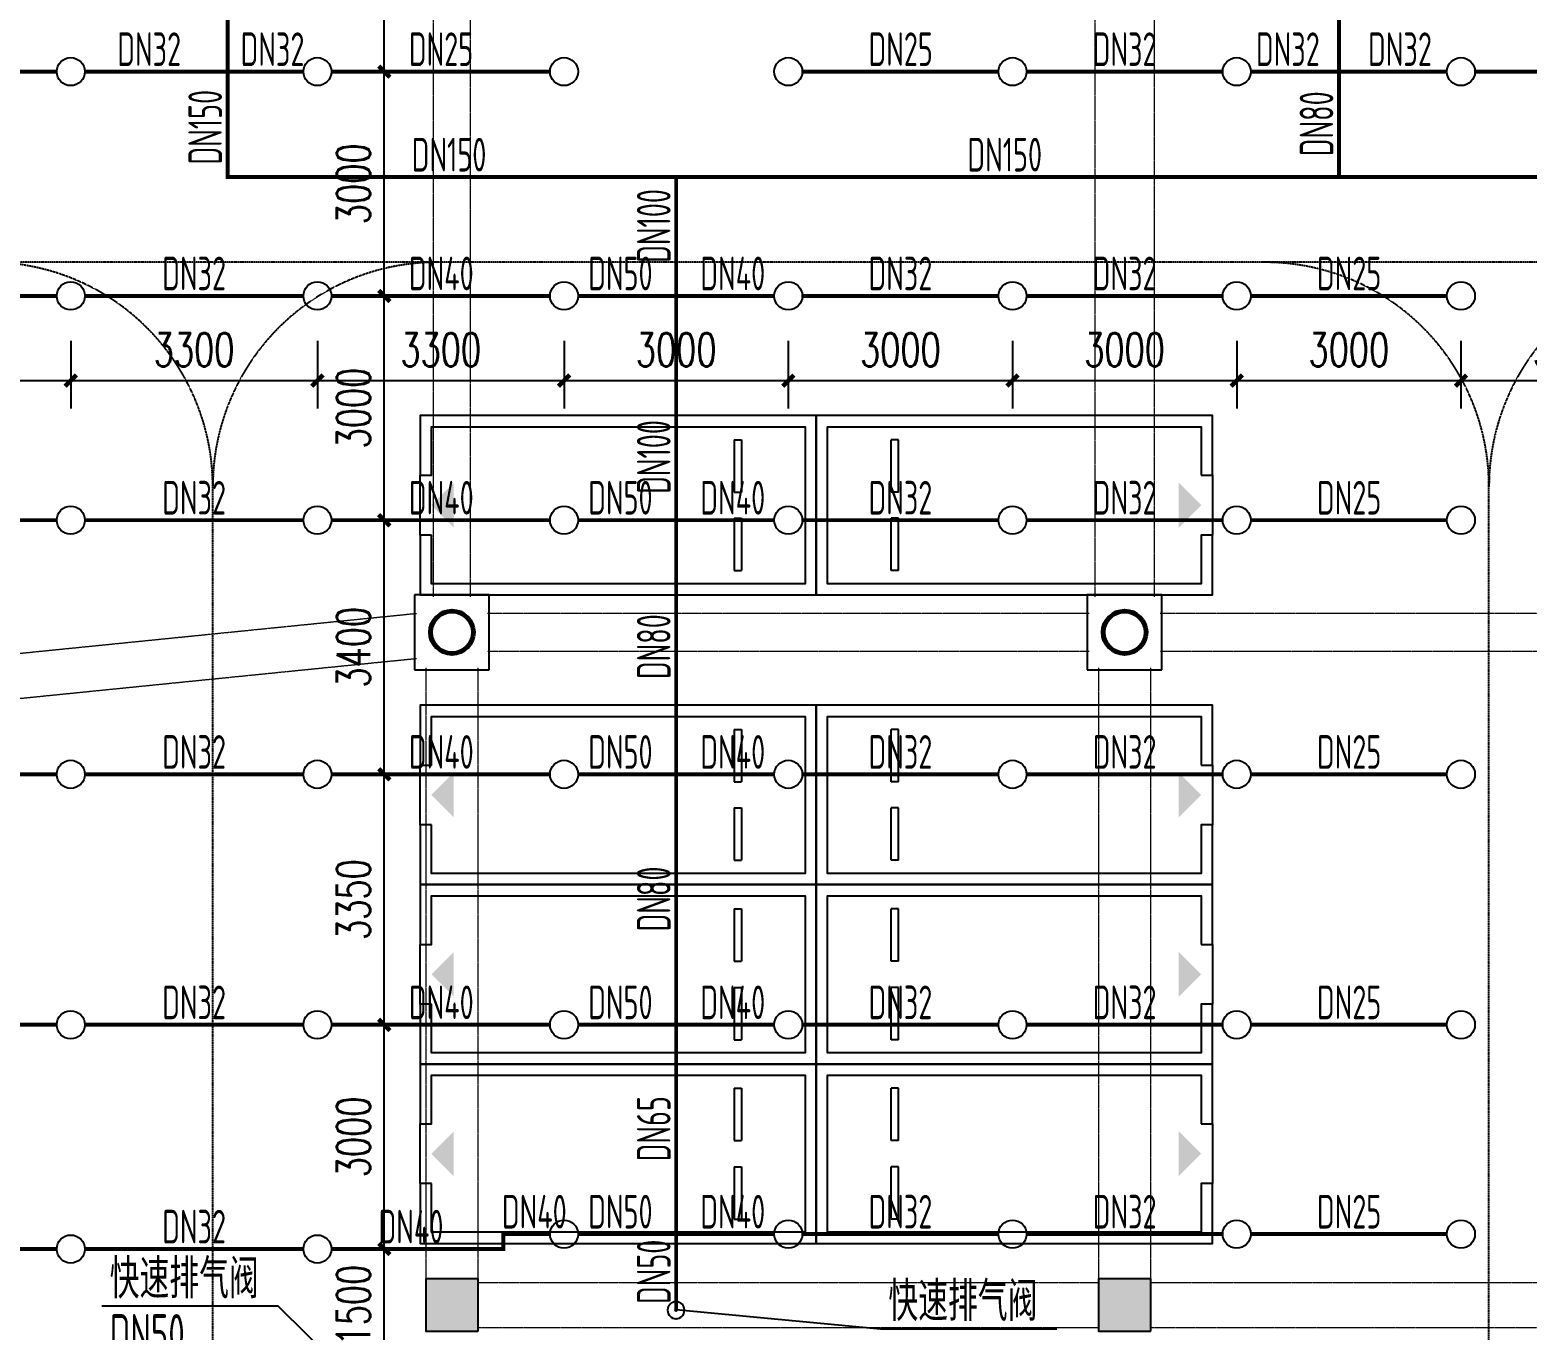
# Model space of a CAD drawing. Extents: x 6824721 to 16538177, y 2478193 to 6665639.
# Drawn here: x 8810068 to 8830099, y 2856118 to 2873509 of the extents above; entities that cross this region are included whole.
import ezdxf

# ---------------------------------------------------------------- set-up
doc = ezdxf.new("R2010")
doc.units = 0
doc.header["$LTSCALE"] = 10
doc.linetypes.add('__DASH', pattern=[0.35, 0.25, -0.1])
doc.linetypes.add('DASH', pattern=[0.35, 0.25, -0.1])
for name, color, linetype in [('0-wo', 8, 'Continuous'), ('00-停车位', 67, 'Continuous'), ('PUB_HATCH', 8, 'Continuous'), ('S-梁-虚线', 4, 'DASH'), ('W-EQUIP_喷头', 7, 'Continuous'), ('W-PIPE-喷淋中', 6, 'Continuous'), ('W-TEXT_喷淋', 7, 'Continuous'), ('W-TWT_DIM', 3, 'Continuous'), ('W-TWT_LEAD', 3, 'Continuous'), ('W-VALVE_喷淋', 7, 'Continuous')]:
    doc.layers.add(name, color=color, linetype=linetype)
doc.layers.add('钢梁', color=141, linetype='Continuous', lineweight=18)
doc.styles.add('_TCH_DIM_T3', font='SIMPLEX', dxfattribs={"width": 0.705882, "bigfont": 'GBCBIG'})
doc.styles.add('_TWT_PIPEDN', font='TSSDENG', dxfattribs={"width": 0.8, "height": 3.5, "bigfont": 'TSSDCHN'})
doc.styles.add('_TWT_SERIAL', font='TSSDENG', dxfattribs={"width": 0.8, "height": 3.5, "bigfont": 'TSSDCHN'})
doc.dimstyles.new('_TWT_ARCH&&150', dxfattribs={"dimtxt": 446.25, "dimasz": 150, "dimexe": 375, "dimexo": 450, "dimgap": 189.375, "dimtad": 1, "dimdec": 0, "dimzin": 0, "dimdsep": 46, "dimtxsty": '_TCH_DIM_T3', "dimblk": 'ARCHTICK', "dimcen": 0.09, "dimclrt": 7, "dimazin": 2, "dimtfac": 1, "dimtdec": 0, "dimtix": 1, "dimtmove": 2, "dimatfit": 3, "dimfxl": 0, "dimtolj": 1, "dimtzin": 0, "dimarcsym": 0})

# ---------------------------------------------------------------- blocks, each defined once
blk = doc.blocks.new('车位2400x5300')
at = {"layer": '00-停车位', "color": 251}
for p, q in [((-875, -1000), (-175, -1000)), ((-875, -1100), (-875, -1000)), ((-175, -1100), (-175, -1000)), ((175, -1000), (875, -1000)), ((175, -1100), (175, -1000)), ((875, -1100), (875, -1000)), ((-875, -1100), (-175, -1100)), ((175, -1100), (875, -1100)), ((400, -5300), (-400, -5300))]:
    blk.add_line(p, q, dxfattribs=at)
blk.add_lwpolyline([(400, -5150), (400, -5300), (1200, -5300), (1200, 0), (-1200, 0), (-1200, -5300), (-400, -5300), (-400, -5150), (-1050, -5150), (-1050, -150), (1050, -150), (1050, -5150), (400, -5150)], dxfattribs=at)
blk.add_lwpolyline([(0, -5150, 0, 600, 0), (0, -4850, 600, 600, 0)], format="xyseb", dxfattribs=at)
blk = doc.blocks.new('_FZH')
blk.add_lwpolyline([(-0.5, -0.5), (0.5, -0.5), (0.5, 0.5), (-0.5, 0.5)], close=True)
at = {"layer": 'PUB_HATCH'}
blk.add_solid([(-0.5, -0.5), (0.5, -0.5), (-0.5, 0.5), (0.5, 0.5)], dxfattribs=at)
blk = doc.blocks.new('LIANGMOBAN')
at = {"layer": 'S-梁-虚线', "color": 8, "lineweight": 18}
for p, q in [((1945991, 163003), (1945991, 151953)), ((1946491, 151953), (1946491, 163003)), ((1954841, 163003), (1954841, 151953)), ((1955641, 151953), (1955641, 163003)), ((1939091, 151060), (1945766, 151732)), ((1954766, 151728), (1946716, 151728)), ((1963766, 151728), (1955716, 151728)), ((1939091, 150457), (1945766, 151129)), ((1946716, 151228), (1954766, 151228)), ((1955716, 151228), (1963766, 151228)), ((1945891, 151003), (1945891, 142828)), ((1946591, 142828), (1946591, 151003)), ((1954891, 151003), (1954891, 142828)), ((1955591, 142828), (1955591, 151003)), ((1954891, 142778), (1946591, 142778)), ((1963891, 142778), (1955591, 142778)), ((1946591, 142178), (1954891, 142178)), ((1955591, 142178), (1963891, 142178))]:
    blk.add_line(p, q, dxfattribs=at)
blk = doc.blocks.new('_ArchTick')
at = {"color": 0, "linetype": 'ByBlock', "const_width": 0.4}
blk.add_lwpolyline([(-0.5, -0.5), (0.5, 0.5)], dxfattribs=at)
blk = doc.blocks.new('*D975')
at = {"layer": 'Defpoints', "color": 0, "transparency": 16777216}
for p in [(8814484, 2857201), (8814809, 2857201), (8814484, 2855701)]:
    blk.add_point(p, dxfattribs=at)
at = {"layer": 'W-TWT_DIM', "color": 0, "lineweight": -2, "transparency": 16777216}
for p, q in [((8814809, 2855701), (8814809, 2857201)), ((8814934, 2857201), (8815184, 2857201)), ((8814934, 2855701), (8815184, 2855701))]:
    blk.add_line(p, q, dxfattribs=at)
at = {"layer": 'W-TWT_DIM', "color": 0, "lineweight": -2, "transparency": 16777216, "xscale": 150, "yscale": 150, "zscale": 150}
for p, rotation in [((8814809, 2857201), 90), ((8814809, 2855701), 270)]:
    blk.add_blockref('_ArchTick', p, dxfattribs=dict(at, rotation=rotation))
at = {"layer": 'W-TWT_DIM', "color": 7, "transparency": 16777216, "insert": (8814397, 2856451), "char_height": 446.2, "attachment_point": 5, "rotation": 90, "style": '_TCH_DIM_T3'}
blk.add_mtext('\\A1;1500', dxfattribs=at)
blk = doc.blocks.new('*D976')
at = {"layer": 'Defpoints', "color": 0, "transparency": 16777216}
for p in [(8814484, 2860201), (8814809, 2860201), (8814484, 2857201)]:
    blk.add_point(p, dxfattribs=at)
at = {"layer": 'W-TWT_DIM', "color": 0, "lineweight": -2, "transparency": 16777216}
for p, q in [((8814809, 2857201), (8814809, 2860201)), ((8814934, 2860201), (8815184, 2860201)), ((8814934, 2857201), (8815184, 2857201))]:
    blk.add_line(p, q, dxfattribs=at)
at = {"layer": 'W-TWT_DIM', "color": 0, "lineweight": -2, "transparency": 16777216, "xscale": 150, "yscale": 150, "zscale": 150}
for p, rotation in [((8814809, 2860201), 90), ((8814809, 2857201), 270)]:
    blk.add_blockref('_ArchTick', p, dxfattribs=dict(at, rotation=rotation))
at = {"layer": 'W-TWT_DIM', "color": 7, "transparency": 16777216, "insert": (8814397, 2858701), "char_height": 446.2, "attachment_point": 5, "rotation": 90, "style": '_TCH_DIM_T3'}
blk.add_mtext('\\A1;3000', dxfattribs=at)
blk = doc.blocks.new('*D977')
at = {"layer": 'Defpoints', "color": 0, "transparency": 16777216}
for p in [(8814484, 2863551), (8814809, 2863551), (8814484, 2860201)]:
    blk.add_point(p, dxfattribs=at)
at = {"layer": 'W-TWT_DIM', "color": 0, "lineweight": -2, "transparency": 16777216}
for p, q in [((8814809, 2860201), (8814809, 2863551)), ((8814934, 2863551), (8815184, 2863551)), ((8814934, 2860201), (8815184, 2860201))]:
    blk.add_line(p, q, dxfattribs=at)
at = {"layer": 'W-TWT_DIM', "color": 0, "lineweight": -2, "transparency": 16777216, "xscale": 150, "yscale": 150, "zscale": 150}
for p, rotation in [((8814809, 2863551), 90), ((8814809, 2860201), 270)]:
    blk.add_blockref('_ArchTick', p, dxfattribs=dict(at, rotation=rotation))
at = {"layer": 'W-TWT_DIM', "color": 7, "transparency": 16777216, "insert": (8814397, 2861876), "char_height": 446.2, "attachment_point": 5, "rotation": 90, "style": '_TCH_DIM_T3'}
blk.add_mtext('\\A1;3350', dxfattribs=at)
blk = doc.blocks.new('*D978')
at = {"layer": 'Defpoints', "color": 0, "transparency": 16777216}
for p in [(8814484, 2866951), (8814809, 2866951), (8814484, 2863551)]:
    blk.add_point(p, dxfattribs=at)
at = {"layer": 'W-TWT_DIM', "color": 0, "lineweight": -2, "transparency": 16777216}
for p, q in [((8814809, 2863551), (8814809, 2866951)), ((8814934, 2866951), (8815184, 2866951)), ((8814934, 2863551), (8815184, 2863551))]:
    blk.add_line(p, q, dxfattribs=at)
at = {"layer": 'W-TWT_DIM', "color": 0, "lineweight": -2, "transparency": 16777216, "xscale": 150, "yscale": 150, "zscale": 150}
for p, rotation in [((8814809, 2866951), 90), ((8814809, 2863551), 270)]:
    blk.add_blockref('_ArchTick', p, dxfattribs=dict(at, rotation=rotation))
at = {"layer": 'W-TWT_DIM', "color": 7, "transparency": 16777216, "insert": (8814397, 2865251), "char_height": 446.2, "attachment_point": 5, "rotation": 90, "style": '_TCH_DIM_T3'}
blk.add_mtext('\\A1;3400', dxfattribs=at)
blk = doc.blocks.new('*D979')
at = {"layer": 'Defpoints', "color": 0, "transparency": 16777216}
for p in [(8814484, 2869951), (8814809, 2869951), (8814484, 2866951)]:
    blk.add_point(p, dxfattribs=at)
at = {"layer": 'W-TWT_DIM', "color": 0, "lineweight": -2, "transparency": 16777216}
for p, q in [((8814809, 2866951), (8814809, 2869951)), ((8814934, 2869951), (8815184, 2869951)), ((8814934, 2866951), (8815184, 2866951))]:
    blk.add_line(p, q, dxfattribs=at)
at = {"layer": 'W-TWT_DIM', "color": 0, "lineweight": -2, "transparency": 16777216, "xscale": 150, "yscale": 150, "zscale": 150}
for p, rotation in [((8814809, 2869951), 90), ((8814809, 2866951), 270)]:
    blk.add_blockref('_ArchTick', p, dxfattribs=dict(at, rotation=rotation))
at = {"layer": 'W-TWT_DIM', "color": 7, "transparency": 16777216, "insert": (8814397, 2868451), "char_height": 446.2, "attachment_point": 5, "rotation": 90, "style": '_TCH_DIM_T3'}
blk.add_mtext('\\A1;3000', dxfattribs=at)
blk = doc.blocks.new('*D980')
at = {"layer": 'Defpoints', "color": 0, "transparency": 16777216}
for p in [(8814484, 2872951), (8814809, 2872951), (8814484, 2869951)]:
    blk.add_point(p, dxfattribs=at)
at = {"layer": 'W-TWT_DIM', "color": 0, "lineweight": -2, "transparency": 16777216}
for p, q in [((8814809, 2869951), (8814809, 2872951)), ((8814934, 2872951), (8815184, 2872951)), ((8814934, 2869951), (8815184, 2869951))]:
    blk.add_line(p, q, dxfattribs=at)
at = {"layer": 'W-TWT_DIM', "color": 0, "lineweight": -2, "transparency": 16777216, "xscale": 150, "yscale": 150, "zscale": 150}
for p, rotation in [((8814809, 2872951), 90), ((8814809, 2869951), 270)]:
    blk.add_blockref('_ArchTick', p, dxfattribs=dict(at, rotation=rotation))
at = {"layer": 'W-TWT_DIM', "color": 7, "transparency": 16777216, "insert": (8814397, 2871451), "char_height": 446.2, "attachment_point": 5, "rotation": 90, "style": '_TCH_DIM_T3'}
blk.add_mtext('\\A1;3000', dxfattribs=at)
blk = doc.blocks.new('*D981')
at = {"layer": 'Defpoints', "color": 0, "transparency": 16777216}
for p in [(8814484, 2875601), (8814809, 2875601), (8814484, 2872951)]:
    blk.add_point(p, dxfattribs=at)
at = {"layer": 'W-TWT_DIM', "color": 0, "lineweight": -2, "transparency": 16777216}
for p, q in [((8814809, 2872951), (8814809, 2875601)), ((8814934, 2875601), (8815184, 2875601)), ((8814934, 2872951), (8815184, 2872951))]:
    blk.add_line(p, q, dxfattribs=at)
at = {"layer": 'W-TWT_DIM', "color": 0, "lineweight": -2, "transparency": 16777216, "xscale": 150, "yscale": 150, "zscale": 150}
for p, rotation in [((8814809, 2875601), 90), ((8814809, 2872951), 270)]:
    blk.add_blockref('_ArchTick', p, dxfattribs=dict(at, rotation=rotation))
at = {"layer": 'W-TWT_DIM', "color": 7, "transparency": 16777216, "insert": (8814397, 2874276), "char_height": 446.2, "attachment_point": 5, "rotation": 90, "style": '_TCH_DIM_T3'}
blk.add_mtext('\\A1;2650', dxfattribs=at)
blk = doc.blocks.new('*D1557')
at = {"layer": 'Defpoints', "color": 0, "transparency": 16777216}
for p in [(8807314, 2869800), (8810614, 2869800), (8810614, 2868819)]:
    blk.add_point(p, dxfattribs=at)
at = {"layer": 'W-TWT_DIM', "color": 0, "lineweight": -2, "transparency": 16777216}
for p, q in [((8807314, 2869350), (8807314, 2868444)), ((8810614, 2869350), (8810614, 2868444)), ((8807314, 2868819), (8810614, 2868819))]:
    blk.add_line(p, q, dxfattribs=at)
at = {"layer": 'W-TWT_DIM', "color": 0, "lineweight": -2, "transparency": 16777216, "xscale": 150, "yscale": 150, "zscale": 150, "rotation": 180}
blk.add_blockref('_ArchTick', (8807314, 2868819), dxfattribs=at)
at = {"layer": 'W-TWT_DIM', "color": 0, "lineweight": -2, "transparency": 16777216, "xscale": 150, "yscale": 150, "zscale": 150}
blk.add_blockref('_ArchTick', (8810614, 2868819), dxfattribs=at)
at = {"layer": 'W-TWT_DIM', "color": 7, "transparency": 16777216, "insert": (8808964, 2869232), "char_height": 446.2, "attachment_point": 5, "style": '_TCH_DIM_T3'}
blk.add_mtext('\\A1;3300', dxfattribs=at)
blk = doc.blocks.new('*D1558')
at = {"layer": 'Defpoints', "color": 0, "transparency": 16777216}
for p in [(8810614, 2869800), (8813914, 2869800), (8813914, 2868819)]:
    blk.add_point(p, dxfattribs=at)
at = {"layer": 'W-TWT_DIM', "color": 0, "lineweight": -2, "transparency": 16777216}
for p, q in [((8810614, 2869350), (8810614, 2868444)), ((8813914, 2869350), (8813914, 2868444)), ((8810614, 2868819), (8813914, 2868819))]:
    blk.add_line(p, q, dxfattribs=at)
at = {"layer": 'W-TWT_DIM', "color": 0, "lineweight": -2, "transparency": 16777216, "xscale": 150, "yscale": 150, "zscale": 150, "rotation": 180}
blk.add_blockref('_ArchTick', (8810614, 2868819), dxfattribs=at)
at = {"layer": 'W-TWT_DIM', "color": 0, "lineweight": -2, "transparency": 16777216, "xscale": 150, "yscale": 150, "zscale": 150}
blk.add_blockref('_ArchTick', (8813914, 2868819), dxfattribs=at)
at = {"layer": 'W-TWT_DIM', "color": 7, "transparency": 16777216, "insert": (8812264, 2869232), "char_height": 446.2, "attachment_point": 5, "style": '_TCH_DIM_T3'}
blk.add_mtext('\\A1;3300', dxfattribs=at)
blk = doc.blocks.new('*D1559')
at = {"layer": 'Defpoints', "color": 0, "transparency": 16777216}
for p in [(8813914, 2869800), (8817214, 2869800), (8817214, 2868819)]:
    blk.add_point(p, dxfattribs=at)
at = {"layer": 'W-TWT_DIM', "color": 0, "lineweight": -2, "transparency": 16777216}
for p, q in [((8813914, 2869350), (8813914, 2868444)), ((8817214, 2869350), (8817214, 2868444)), ((8813914, 2868819), (8817214, 2868819))]:
    blk.add_line(p, q, dxfattribs=at)
at = {"layer": 'W-TWT_DIM', "color": 0, "lineweight": -2, "transparency": 16777216, "xscale": 150, "yscale": 150, "zscale": 150, "rotation": 180}
blk.add_blockref('_ArchTick', (8813914, 2868819), dxfattribs=at)
at = {"layer": 'W-TWT_DIM', "color": 0, "lineweight": -2, "transparency": 16777216, "xscale": 150, "yscale": 150, "zscale": 150}
blk.add_blockref('_ArchTick', (8817214, 2868819), dxfattribs=at)
at = {"layer": 'W-TWT_DIM', "color": 7, "transparency": 16777216, "insert": (8815564, 2869232), "char_height": 446.2, "attachment_point": 5, "style": '_TCH_DIM_T3'}
blk.add_mtext('\\A1;3300', dxfattribs=at)
blk = doc.blocks.new('*D1560')
at = {"layer": 'Defpoints', "color": 0, "transparency": 16777216}
for p in [(8817214, 2869800), (8820214, 2869800), (8820214, 2868819)]:
    blk.add_point(p, dxfattribs=at)
at = {"layer": 'W-TWT_DIM', "color": 0, "lineweight": -2, "transparency": 16777216}
for p, q in [((8817214, 2869350), (8817214, 2868444)), ((8820214, 2869350), (8820214, 2868444)), ((8817214, 2868819), (8820214, 2868819))]:
    blk.add_line(p, q, dxfattribs=at)
at = {"layer": 'W-TWT_DIM', "color": 0, "lineweight": -2, "transparency": 16777216, "xscale": 150, "yscale": 150, "zscale": 150, "rotation": 180}
blk.add_blockref('_ArchTick', (8817214, 2868819), dxfattribs=at)
at = {"layer": 'W-TWT_DIM', "color": 0, "lineweight": -2, "transparency": 16777216, "xscale": 150, "yscale": 150, "zscale": 150}
blk.add_blockref('_ArchTick', (8820214, 2868819), dxfattribs=at)
at = {"layer": 'W-TWT_DIM', "color": 7, "transparency": 16777216, "insert": (8818714, 2869232), "char_height": 446.2, "attachment_point": 5, "style": '_TCH_DIM_T3'}
blk.add_mtext('\\A1;3000', dxfattribs=at)
blk = doc.blocks.new('*D1561')
at = {"layer": 'Defpoints', "color": 0, "transparency": 16777216}
for p in [(8820214, 2869800), (8823214, 2869800), (8823214, 2868819)]:
    blk.add_point(p, dxfattribs=at)
at = {"layer": 'W-TWT_DIM', "color": 0, "lineweight": -2, "transparency": 16777216}
for p, q in [((8820214, 2869350), (8820214, 2868444)), ((8823214, 2869350), (8823214, 2868444)), ((8820214, 2868819), (8823214, 2868819))]:
    blk.add_line(p, q, dxfattribs=at)
at = {"layer": 'W-TWT_DIM', "color": 0, "lineweight": -2, "transparency": 16777216, "xscale": 150, "yscale": 150, "zscale": 150, "rotation": 180}
blk.add_blockref('_ArchTick', (8820214, 2868819), dxfattribs=at)
at = {"layer": 'W-TWT_DIM', "color": 0, "lineweight": -2, "transparency": 16777216, "xscale": 150, "yscale": 150, "zscale": 150}
blk.add_blockref('_ArchTick', (8823214, 2868819), dxfattribs=at)
at = {"layer": 'W-TWT_DIM', "color": 7, "transparency": 16777216, "insert": (8821714, 2869232), "char_height": 446.2, "attachment_point": 5, "style": '_TCH_DIM_T3'}
blk.add_mtext('\\A1;3000', dxfattribs=at)
blk = doc.blocks.new('*D1562')
at = {"layer": 'Defpoints', "color": 0, "transparency": 16777216}
for p in [(8823214, 2869800), (8826214, 2869800), (8826214, 2868819)]:
    blk.add_point(p, dxfattribs=at)
at = {"layer": 'W-TWT_DIM', "color": 0, "lineweight": -2, "transparency": 16777216}
for p, q in [((8823214, 2869350), (8823214, 2868444)), ((8826214, 2869350), (8826214, 2868444)), ((8823214, 2868819), (8826214, 2868819))]:
    blk.add_line(p, q, dxfattribs=at)
at = {"layer": 'W-TWT_DIM', "color": 0, "lineweight": -2, "transparency": 16777216, "xscale": 150, "yscale": 150, "zscale": 150, "rotation": 180}
blk.add_blockref('_ArchTick', (8823214, 2868819), dxfattribs=at)
at = {"layer": 'W-TWT_DIM', "color": 0, "lineweight": -2, "transparency": 16777216, "xscale": 150, "yscale": 150, "zscale": 150}
blk.add_blockref('_ArchTick', (8826214, 2868819), dxfattribs=at)
at = {"layer": 'W-TWT_DIM', "color": 7, "transparency": 16777216, "insert": (8824714, 2869232), "char_height": 446.2, "attachment_point": 5, "style": '_TCH_DIM_T3'}
blk.add_mtext('\\A1;3000', dxfattribs=at)
blk = doc.blocks.new('*D1563')
at = {"layer": 'Defpoints', "color": 0, "transparency": 16777216}
for p in [(8826214, 2869800), (8829214, 2869800), (8829214, 2868819)]:
    blk.add_point(p, dxfattribs=at)
at = {"layer": 'W-TWT_DIM', "color": 0, "lineweight": -2, "transparency": 16777216}
for p, q in [((8826214, 2869350), (8826214, 2868444)), ((8829214, 2869350), (8829214, 2868444)), ((8826214, 2868819), (8829214, 2868819))]:
    blk.add_line(p, q, dxfattribs=at)
at = {"layer": 'W-TWT_DIM', "color": 0, "lineweight": -2, "transparency": 16777216, "xscale": 150, "yscale": 150, "zscale": 150, "rotation": 180}
blk.add_blockref('_ArchTick', (8826214, 2868819), dxfattribs=at)
at = {"layer": 'W-TWT_DIM', "color": 0, "lineweight": -2, "transparency": 16777216, "xscale": 150, "yscale": 150, "zscale": 150}
blk.add_blockref('_ArchTick', (8829214, 2868819), dxfattribs=at)
at = {"layer": 'W-TWT_DIM', "color": 7, "transparency": 16777216, "insert": (8827714, 2869232), "char_height": 446.2, "attachment_point": 5, "style": '_TCH_DIM_T3'}
blk.add_mtext('\\A1;3000', dxfattribs=at)
blk = doc.blocks.new('*D1564')
at = {"layer": 'Defpoints', "color": 0, "transparency": 16777216}
for p in [(8829214, 2869800), (8832214, 2869800), (8832214, 2868819)]:
    blk.add_point(p, dxfattribs=at)
at = {"layer": 'W-TWT_DIM', "color": 0, "lineweight": -2, "transparency": 16777216}
for p, q in [((8829214, 2869350), (8829214, 2868444)), ((8832214, 2869350), (8832214, 2868444)), ((8829214, 2868819), (8832214, 2868819))]:
    blk.add_line(p, q, dxfattribs=at)
at = {"layer": 'W-TWT_DIM', "color": 0, "lineweight": -2, "transparency": 16777216, "xscale": 150, "yscale": 150, "zscale": 150, "rotation": 180}
blk.add_blockref('_ArchTick', (8829214, 2868819), dxfattribs=at)
at = {"layer": 'W-TWT_DIM', "color": 0, "lineweight": -2, "transparency": 16777216, "xscale": 150, "yscale": 150, "zscale": 150}
blk.add_blockref('_ArchTick', (8832214, 2868819), dxfattribs=at)
at = {"layer": 'W-TWT_DIM', "color": 7, "transparency": 16777216, "insert": (8830714, 2869232), "char_height": 446.2, "attachment_point": 5, "style": '_TCH_DIM_T3'}
blk.add_mtext('\\A1;3000', dxfattribs=at)
blk = doc.blocks.new('$TwtSys$00000125')
blk.add_circle((0, 0, 0), 1)
blk = doc.blocks.new('*X173')
at = {"color": 0}
for p, q in [((67765, 41337), (67838, 41410)), ((67846, 41260), (67765, 41341)), ((67766, 41321), (67854, 41409)), ((67828, 41261), (67766, 41323)), ((67861, 41263), (67768, 41356)), ((67769, 41358), (67817, 41406)), ((67770, 41307), (67868, 41405)), ((67874, 41268), (67773, 41369)), ((67776, 41295), (67880, 41399)), ((67799, 41272), (67777, 41294)), ((67885, 41275), (67780, 41380)), ((67784, 41285), (67890, 41391)), ((67894, 41283), (67788, 41389)), ((67793, 41277), (67898, 41382)), ((67902, 41293), (67798, 41397)), ((67804, 41269), (67906, 41371)), ((67908, 41304), (67809, 41403)), ((67816, 41264), (67911, 41359)), ((67913, 41318), (67822, 41408)), ((67830, 41261), (67914, 41345)), ((67915, 41333), (67838, 41410)), ((67848, 41260), (67914, 41327)), ((67913, 41353), (67858, 41408)), ((67872, 41267), (67908, 41303))]:
    blk.add_line(p, q, dxfattribs=at)
blk = doc.blocks.new('$VALVE$00000374')
at = {"elevation": 0}
blk.add_lwpolyline([(-63, 0, 1), (63, 0, 1), (-63, 0, 1.063538)], format="xyb", dxfattribs=at)
at = {"color": 7}
for radius in [6.64, 4.98]:
    blk.add_circle((0, 0, 0), radius, dxfattribs=at)
for p in [(-63, 0, 0), (63, 0, 0)]:
    blk.add_point(p)
at = {"color": 7, "xscale": 0.0637181236379547, "yscale": 0.0637181236379547, "zscale": 0.0637181236379547}
blk.add_blockref('*X173', (-4323, -2634, 0), dxfattribs=at)

msp = doc.modelspace()

# ---------------------------------------------------------------- hatches: boundary and pattern name
at = {"layer": 'W-PIPE-喷淋中'}
for points in [[(8812712.3, 2871540.5), (8812712.3, 2871514.2), (8812686.1, 2871514.2)], [(8812712.3, 2871540.5), (8812686.1, 2871540.5), (8812686.1, 2871514.2)], [(8816403.2, 2857201.5), (8816403.2, 2857175.2), (8816429.5, 2857175.2)], [(8816403.2, 2857201.5), (8816429.5, 2857201.5), (8816429.5, 2857175.2)]]:
    msp.add_hatch(color=256, dxfattribs=at).paths.add_polyline_path(points)

# ---------------------------------------------------------------- linework, layer by layer
at = {"layer": '0-wo', "color": 8}
for p, q in [((8816214.1, 2865951.5), (8815214.1, 2865951.5)), ((8815214.1, 2865951.5), (8815214.1, 2864951.5)), ((8816214.1, 2864951.5), (8816214.1, 2865951.5)), ((8825214.1, 2865951.5), (8824214.1, 2865951.5)), ((8824214.1, 2865951.5), (8824214.1, 2864951.5)), ((8825214.1, 2864951.5), (8825214.1, 2865951.5)), ((8815214.1, 2864951.5), (8816214.1, 2864951.5)), ((8824214.1, 2864951.5), (8825214.1, 2864951.5))]:
    msp.add_line(p, q, dxfattribs=at)
at = {"layer": '0-wo', "color": 8, "linetype": '__DASH', "ltscale": 1.5}
for points in [[(8888814.1, 2870401.5), (8782889.1, 2870401.5)], [(8829589.1, 2803577.2), (8829589.1, 2867401.5)]]:
    msp.add_lwpolyline(points, dxfattribs=at)
for points in [[(8809514.1, 2870401.5, -0.4142136), (8812514.1, 2867401.5)], [(8815514.1, 2870401.5, 0.4142136), (8812514.1, 2867401.5)], [(8826589.1, 2870401.5, -0.4142136), (8829589.1, 2867401.5)], [(8832589.1, 2870401.5, 0.4142136), (8829589.1, 2867401.5)], [(8782889.1, 2747876.5), (8788085.6, 2747876.5, 0.2125566), (8790315, 2748869.1), (8811743.5, 2772667.8, 0.185339), (8812514.1, 2774675.2), (8812514.1, 2867401.5)]]:
    msp.add_lwpolyline(points, format="xyb", dxfattribs=at)
at = {"layer": '0-wo', "color": 8, "lineweight": 35}
for points in [[(8815444.1, 2865451.5, -1), (8815984.1, 2865451.5, -1)], [(8824444.1, 2865451.5, -1), (8824984.1, 2865451.5, -1)]]:
    msp.add_lwpolyline(points, format="xyb", close=True, dxfattribs=at)
for centre in [(8815714.1, 2865451.5), (8815714.1, 2865451.5), (8824714.1, 2865451.5), (8824714.1, 2865451.5)]:
    msp.add_circle(centre, 300, dxfattribs=at)
at = {"layer": 'W-PIPE-喷淋中', "ltscale": 1.5, "const_width": 52.5}
for points in [[(8812712.3, 2875601.5), (8812712.3, 2872951.5)], [(8827582, 2872951.5), (8827582, 2875601.5)], [(8810426.6, 2872951.5), (8807501.6, 2872951.5)], [(8812712.3, 2872951.5), (8810801.6, 2872951.5)], [(8813726.6, 2872951.5), (8812712.3, 2872951.5)], [(8812712.3, 2872951.5), (8812712.3, 2871540.5)], [(8817026.6, 2872951.5), (8814101.6, 2872951.5)], [(8823026.6, 2872951.5), (8820401.6, 2872951.5)], [(8826026.6, 2872951.5), (8823401.6, 2872951.5)], [(8827582, 2872951.5), (8826401.6, 2872951.5)], [(8827582, 2871540.5), (8827582, 2872951.5)], [(8829026.6, 2872951.5), (8827582, 2872951.5)], [(8832026.6, 2872951.5), (8829401.6, 2872951.5)], [(8812712.3, 2871540.5), (8818714.1, 2871540.5)], [(8818714.1, 2871540.5), (8818714.1, 2869951.5)], [(8818714.1, 2871540.5), (8827582, 2871540.5)], [(8827582, 2871540.5), (8842000.5, 2871540.5)], [(8810426.6, 2869951.5), (8807501.6, 2869951.5)], [(8813726.6, 2869951.5), (8810801.6, 2869951.5)], [(8817026.6, 2869951.5), (8814101.6, 2869951.5)], [(8818714.1, 2869951.5), (8817401.6, 2869951.5)], [(8820026.6, 2869951.5), (8818714.1, 2869951.5)], [(8818714.1, 2869951.5), (8818714.1, 2866951.5)], [(8823026.6, 2869951.5), (8820401.6, 2869951.5)], [(8826026.6, 2869951.5), (8823401.6, 2869951.5)], [(8826401.6, 2869951.5), (8829026.6, 2869951.5)], [(8810426.6, 2866951.5), (8807501.6, 2866951.5)], [(8813726.6, 2866951.5), (8810801.6, 2866951.5)], [(8817026.6, 2866951.5), (8814101.6, 2866951.5)], [(8818714.1, 2866951.5), (8817401.6, 2866951.5)], [(8820026.6, 2866951.5), (8818714.1, 2866951.5)], [(8818714.1, 2866951.5), (8818714.1, 2863551.5)], [(8823026.6, 2866951.5), (8820401.6, 2866951.5)], [(8826026.6, 2866951.5), (8823401.6, 2866951.5)], [(8826401.6, 2866951.5), (8829026.6, 2866951.5)], [(8810426.6, 2863551.5), (8807501.6, 2863551.5)], [(8813726.6, 2863551.5), (8810801.6, 2863551.5)], [(8817026.6, 2863551.5), (8814101.6, 2863551.5)], [(8818714.1, 2863551.5), (8817401.6, 2863551.5)], [(8820026.6, 2863551.5), (8818714.1, 2863551.5)], [(8818714.1, 2863551.5), (8818714.1, 2860201.5)], [(8823026.6, 2863551.5), (8820401.6, 2863551.5)], [(8826026.6, 2863551.5), (8823401.6, 2863551.5)], [(8826401.6, 2863551.5), (8829026.6, 2863551.5)], [(8810426.6, 2860201.5), (8807501.6, 2860201.5)], [(8813726.6, 2860201.5), (8810801.6, 2860201.5)], [(8817026.6, 2860201.5), (8814101.6, 2860201.5)], [(8818714.1, 2860201.5), (8817401.6, 2860201.5)], [(8820026.6, 2860201.5), (8818714.1, 2860201.5)], [(8818714.1, 2860201.5), (8818714.1, 2857401.5)], [(8823026.6, 2860201.5), (8820401.6, 2860201.5)], [(8826026.6, 2860201.5), (8823401.6, 2860201.5)], [(8826401.6, 2860201.5), (8829026.6, 2860201.5)], [(8816403.2, 2857401.5), (8816403.2, 2857424.9)], [(8816403.2, 2857201.5), (8816403.2, 2857401.5)], [(8817026.6, 2857401.5), (8816403.2, 2857401.5)], [(8818714.1, 2857401.5), (8817401.6, 2857401.5)], [(8820026.6, 2857401.5), (8818714.1, 2857401.5)], [(8818714.1, 2857401.5), (8818714.1, 2856384.1)], [(8823026.6, 2857401.5), (8820401.6, 2857401.5)], [(8826026.6, 2857401.5), (8823401.6, 2857401.5)], [(8826401.6, 2857401.5), (8829026.6, 2857401.5)], [(8810426.6, 2857201.5), (8807501.6, 2857201.5)], [(8813726.6, 2857201.5), (8810801.6, 2857201.5)], [(8814101.6, 2857201.5), (8816403.2, 2857201.5)]]:
    msp.add_lwpolyline(points, dxfattribs=at)
at = {"layer": 'W-TWT_LEAD'}
for p, q in [((8813387.2, 2856436.3), (8811029.7, 2856436.3)), ((8814800.6, 2855050.7), (8813387.2, 2856436.3)), ((8818708.6, 2856394.2), (8821448, 2856134.8)), ((8821448, 2856134.8), (8823805.4, 2856134.8))]:
    msp.add_line(p, q, dxfattribs=at)

# ---------------------------------------------------------------- block references
at = {"layer": '0-wo', "color": 8}
for p, rotation in [((8820589.1, 2867151.5), 270), ((8820589.1, 2867151.5), 90), ((8820589.1, 2863276.5), 270), ((8820589.1, 2863276.5), 90), ((8820589.1, 2860876.5), 270), ((8820589.1, 2860876.5), 90), ((8820589.1, 2858476.5), 270), ((8820589.1, 2858476.5), 90)]:
    msp.add_blockref('车位2400x5300', p, dxfattribs=dict(at, rotation=rotation))
at = {"layer": '0-wo', "color": 8, "xscale": 700, "yscale": 700, "zscale": 700, "rotation": 90}
for p in [(8815714.1, 2856451.5), (8824714.1, 2856451.5)]:
    msp.add_blockref('_FZH', p, dxfattribs=at)
at = {"layer": 'W-EQUIP_喷头', "xscale": 187.5, "yscale": 187.5, "zscale": 187.5}
for p in [(8810614.1, 2872951.5), (8813914.1, 2872951.5), (8817214.1, 2872951.5), (8820214.1, 2872951.5), (8823214.1, 2872951.5), (8826214.1, 2872951.5), (8829214.1, 2872951.5), (8810614.1, 2869951.5), (8813914.1, 2869951.5), (8817214.1, 2869951.5), (8820214.1, 2869951.5), (8823214.1, 2869951.5), (8826214.1, 2869951.5), (8829214.1, 2869951.5), (8810614.1, 2866951.5), (8813914.1, 2866951.5), (8817214.1, 2866951.5), (8820214.1, 2866951.5), (8823214.1, 2866951.5), (8826214.1, 2866951.5), (8829214.1, 2866951.5), (8810614.1, 2863551.5), (8813914.1, 2863551.5), (8817214.1, 2863551.5), (8820214.1, 2863551.5), (8823214.1, 2863551.5), (8826214.1, 2863551.5), (8829214.1, 2863551.5), (8810614.1, 2860201.5), (8813914.1, 2860201.5), (8817214.1, 2860201.5), (8820214.1, 2860201.5), (8823214.1, 2860201.5), (8826214.1, 2860201.5), (8829214.1, 2860201.5), (8817214.1, 2857401.5), (8820214.1, 2857401.5), (8823214.1, 2857401.5), (8826214.1, 2857401.5), (8829214.1, 2857401.5), (8810614.1, 2857201.5), (8813914.1, 2857201.5)]:
    msp.add_blockref('$TwtSys$00000125', p, dxfattribs=at)
at = {"layer": 'W-VALVE_喷淋', "xscale": -1.8, "yscale": -1.8, "zscale": 1.8, "rotation": 270}
msp.add_blockref('$VALVE$00000374', (8818712.2, 2856382.8), dxfattribs=at)
at = {"layer": '钢梁', "color": 6}
msp.add_blockref('LIANGMOBAN', (6869472.7, 2713973), dxfattribs=at)

# ---------------------------------------------------------------- texts
at = {"layer": 'W-TEXT_喷淋', "style": '_TWT_PIPEDN', "width": 0.64}
for s, p in [('DN32', (8811236.7, 2873026.5)), ('DN32', (8812886.7, 2873026.5)), ('DN25', (8815137.6, 2873026.5)), ('DN25', (8821287.6, 2873026.5)), ('DN32', (8824287.6, 2873026.5)), ('DN32', (8826471.6, 2873026.5)), ('DN32', (8827971.6, 2873026.5)), ('DN150', (8815176, 2871615.5)), ('DN150', (8822610.8, 2871615.5)), ('DN32', (8811837.6, 2870026.5)), ('DN40', (8815137.6, 2870026.5)), ('DN50', (8817537.6, 2870026.5)), ('DN40', (8819037.6, 2870026.5)), ('DN32', (8821287.6, 2870026.5)), ('DN32', (8824287.6, 2870026.5)), ('DN25', (8827287.6, 2870026.5)), ('DN32', (8811837.6, 2867026.5)), ('DN40', (8815137.6, 2867026.5)), ('DN50', (8817537.6, 2867026.5)), ('DN40', (8819037.6, 2867026.5)), ('DN32', (8821287.6, 2867026.5)), ('DN32', (8824287.6, 2867026.5)), ('DN25', (8827287.6, 2867026.5)), ('DN32', (8811837.6, 2863626.5)), ('DN40', (8815137.6, 2863626.5)), ('DN50', (8817537.6, 2863626.5)), ('DN40', (8819037.6, 2863626.5)), ('DN32', (8821287.6, 2863626.5)), ('DN32', (8824287.6, 2863626.5)), ('DN25', (8827287.6, 2863626.5)), ('DN32', (8811837.6, 2860276.5)), ('DN40', (8815137.6, 2860276.5)), ('DN50', (8817537.6, 2860276.5)), ('DN40', (8819037.6, 2860276.5)), ('DN32', (8821287.6, 2860276.5)), ('DN32', (8824287.6, 2860276.5)), ('DN25', (8827287.6, 2860276.5)), ('DN40', (8816382.2, 2857476.5)), ('DN50', (8817537.6, 2857476.5)), ('DN40', (8819037.6, 2857476.5)), ('DN32', (8821287.6, 2857476.5)), ('DN32', (8824287.6, 2857476.5)), ('DN25', (8827287.6, 2857476.5)), ('DN32', (8811837.6, 2857276.5)), ('DN40', (8814732.2, 2857276.5))]:
    msp.add_text(s, height=450, dxfattribs=at).set_placement(p)
for s, p in [('DN150', (8812637.3, 2871708.7)), ('DN80', (8827507, 2871819.5)), ('DN100', (8818639.1, 2870394.1)), ('DN100', (8818639.1, 2867303.6)), ('DN80', (8818639.1, 2864825)), ('DN80', (8818639.1, 2861450)), ('DN65', (8818639.1, 2858375)), ('DN50', (8818639.1, 2856466.3))]:
    msp.add_text(s, height=450, rotation=90, dxfattribs=at).set_placement(p)
at = {"layer": 'W-TWT_LEAD', "color": 7, "style": '_TWT_SERIAL'}
for s, width, p in [('快速排气阀', 0.8, (8811134.7, 2856541.3)), ('快速排气阀', 0.8, (8821553, 2856239.8)), ('DN50', 0.64, (8811134.7, 2855806.3))]:
    msp.add_text(s, height=525, dxfattribs=dict(at, width=width)).set_placement(p)

# ---------------------------------------------------------------- dimensions: what is measured, and where the dimension line sits
at = {"layer": 'W-TWT_DIM'}
for p1, p2, distance, picture, middle in [((8814484.5, 2872951.5), (8814484.5, 2875601.5), -324.9, '*D981', (8814396.9, 2874276.5)), ((8814484.5, 2869951.5), (8814484.5, 2872951.5), -324.9, '*D980', (8814396.9, 2871451.5)), ((8814484.5, 2866951.5), (8814484.5, 2869951.5), -324.9, '*D979', (8814396.9, 2868451.5)), ((8807314.1, 2869800.3), (8810614.1, 2869800.3), -981, '*D1557', (8808964.1, 2869231.8)), ((8810614.1, 2869800.3), (8813914.1, 2869800.3), -981, '*D1558', (8812264.1, 2869231.8)), ((8813914.1, 2869800.3), (8817214.1, 2869800.3), -981, '*D1559', (8815564.1, 2869231.8)), ((8817214.1, 2869800.3), (8820214.1, 2869800.3), -981, '*D1560', (8818714.1, 2869231.8)), ((8820214.1, 2869800.3), (8823214.1, 2869800.3), -981, '*D1561', (8821714.1, 2869231.8)), ((8823214.1, 2869800.3), (8826214.1, 2869800.3), -981, '*D1562', (8824714.1, 2869231.8)), ((8826214.1, 2869800.3), (8829214.1, 2869800.3), -981, '*D1563', (8827714.1, 2869231.8)), ((8829214.1, 2869800.3), (8832214.1, 2869800.3), -981, '*D1564', (8830714.1, 2869231.8)), ((8814484.5, 2863551.5), (8814484.5, 2866951.5), -324.9, '*D978', (8814396.9, 2865251.5)), ((8814484.5, 2860201.5), (8814484.5, 2863551.5), -324.9, '*D977', (8814396.9, 2861876.5)), ((8814484.5, 2857201.5), (8814484.5, 2860201.5), -324.9, '*D976', (8814396.9, 2858701.5)), ((8814484.5, 2855701.5), (8814484.5, 2857201.5), -324.9, '*D975', (8814396.9, 2856451.5))]:
    dim = msp.add_aligned_dim(p1=p1, p2=p2, distance=distance, dimstyle='_TWT_ARCH&&150', dxfattribs=at)
    dim.commit()
    dim.dimension.update_dxf_attribs({"geometry": picture, "text_midpoint": middle})

doc.saveas('drawing.dxf')
